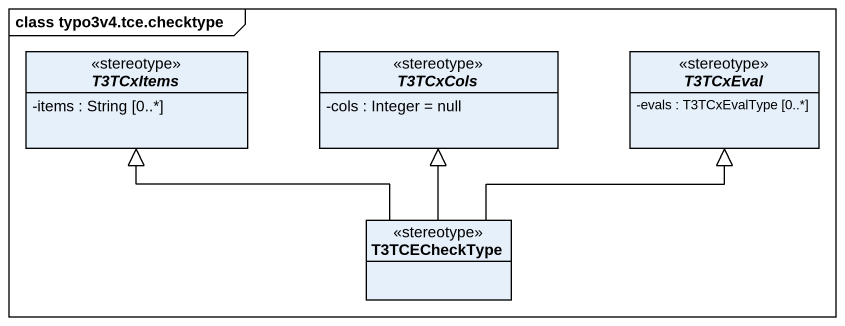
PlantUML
@startuml
mainframe class typo3v4.tce.checktype
hide circle
hide empty members
skinparam classAttributeIconSize 0
abstract class T3TCxItems <<stereotype>> {
  -items : String [0..*]
}
abstract class T3TCxCols <<stereotype>> {
  -cols : Integer = null
}
abstract class T3TCxEval <<stereotype>> {
  -evals : T3TCxEvalType [0..*]
}
class T3TCECheckType <<stereotype>>
T3TCECheckType -left-|> T3TCxItems
T3TCECheckType -up-|> T3TCxCols
T3TCECheckType -right-|> T3TCxEval
@enduml
